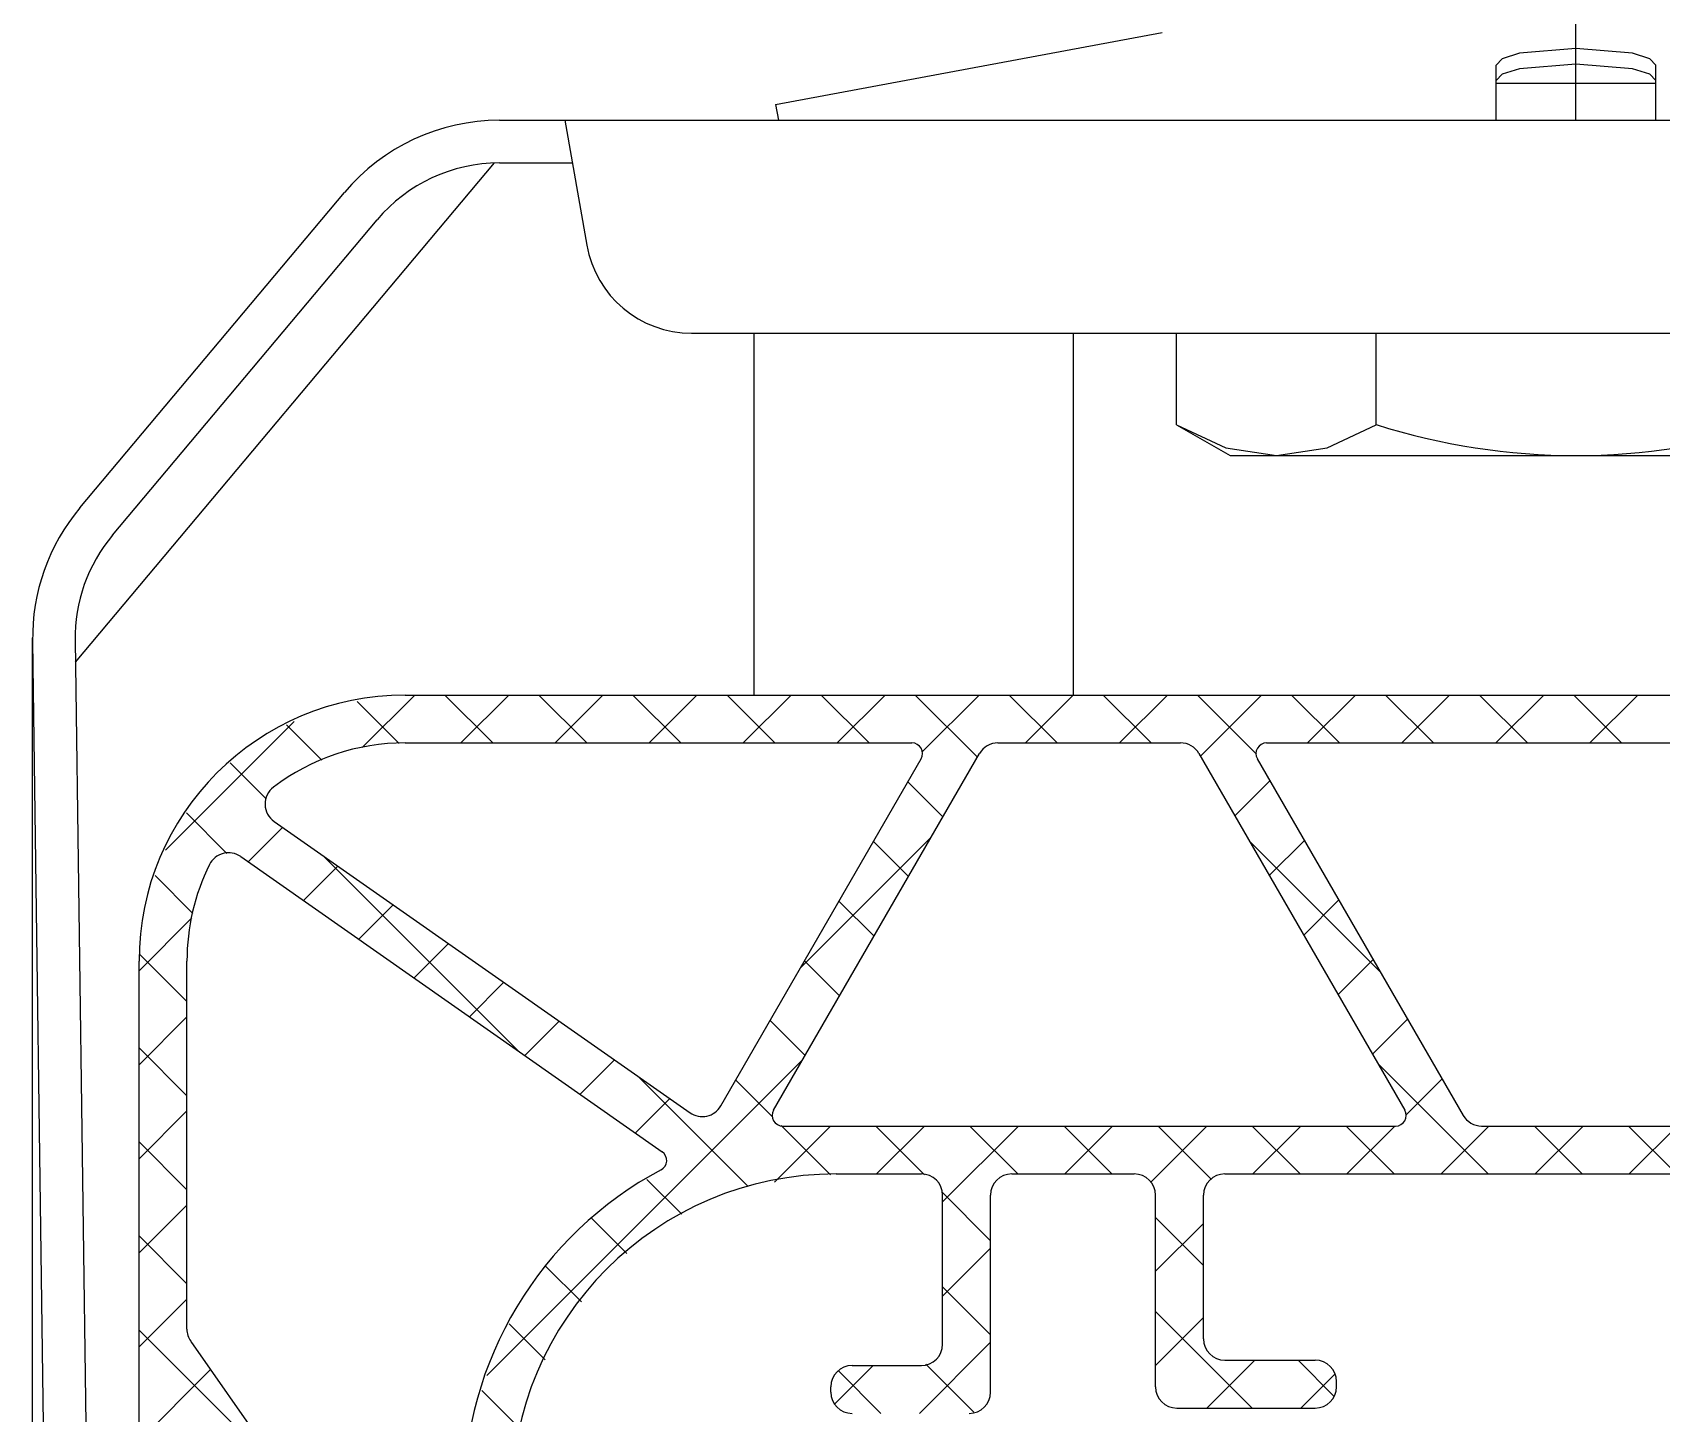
# Model space of a CAD drawing. Header units: centimetres. Extents: x 470464 to 524273, y 49611 to 59074.
# Drawn here: x 504122.485 to 504125.545, y 50532.77 to 50535.365 of the extents above; entities that cross this region are included whole.
import ezdxf

# ---------------------------------------------------------------- set-up
doc = ezdxf.new("R2010")
doc.units = ezdxf.units.CM
doc.header["$MEASUREMENT"] = 0
doc.linetypes.add('CENTER', pattern=[50.8, 31.75, -6.35, 6.35, -6.35])
doc.linetypes.add('SOLID', pattern=[0])
doc.layers.add('vinç', color=7, linetype='Continuous')

# ---------------------------------------------------------------- blocks, each defined once
blk = doc.blocks.new('yguygyukfyukgjkhkjh')
at = {"color": 2, "linetype": 'CENTER', "ltscale": 5}
blk.add_line((416700.9588, 68825.2535), (416700.9588, 68830.2843), dxfattribs=at)
at = {"color": 2, "linetype": 'SOLID'}
for p, q in [((416700.9588, 68825.2535), (416700.9588, 68825.6161)), ((416699.4549, 68825.283), (416700.1815, 68825.4184)), ((416700.8527, 68825.3795), (416700.8202, 68825.3693)), ((416700.9588, 68825.3887), (416700.8527, 68825.3795)), ((416701.0649, 68825.3795), (416700.9588, 68825.3887)), ((416701.0974, 68825.3693), (416701.0649, 68825.3795)), ((416700.8202, 68825.3693), (416700.8088, 68825.3574)), ((416700.8088, 68825.2535), (416700.8088, 68825.3574)), ((416700.8527, 68825.3501), (416700.8202, 68825.34)), ((416700.9588, 68825.3593), (416700.8527, 68825.3501)), ((416701.0649, 68825.3501), (416700.9588, 68825.3593)), ((416701.0974, 68825.34), (416701.0649, 68825.3501)), ((416701.1088, 68825.3574), (416701.0974, 68825.3693)), ((416701.1088, 68825.2535), (416701.1088, 68825.3574)), ((416700.8202, 68825.34), (416700.8088, 68825.328)), ((416700.8088, 68825.3235), (416700.9588, 68825.3235)), ((416700.9588, 68825.3235), (416701.1088, 68825.3235)), ((416701.1088, 68825.328), (416701.0974, 68825.34)), ((416699.4549, 68825.283), (416699.4604, 68825.2535)), ((416698.936, 68825.2535), (416700.9588, 68825.2535)), ((416699.0588, 68825.2535), (416699.1002, 68825.0187)), ((416699.4604, 68825.2535), (416700.8088, 68825.2535)), ((416700.9588, 68825.2535), (416702.9816, 68825.2535)), ((416701.1088, 68825.2535), (416702.4572, 68825.2535)), ((416698.1395, 68824.2354), (416698.9266, 68825.1735)), ((416698.936, 68825.1735), (416699.0729, 68825.1735)), ((416698.1477, 68824.5252), (416698.6449, 68825.1177)), ((416698.209, 68824.4738), (416698.7062, 68825.0663)), ((416699.2971, 68824.8535), (416702.6204, 68824.8535)), ((416699.4145, 68824.1735), (416699.4145, 68824.8535)), ((416700.0145, 68824.1735), (416700.0145, 68824.8535)), ((416700.2082, 68824.6815), (416700.2082, 68824.8535)), ((416700.5835, 68824.6815), (416700.5835, 68824.8535)), ((416700.2082, 68824.6815), (416700.3006, 68824.6381)), ((416700.2082, 68824.6815), (416700.3088, 68824.6235)), ((416700.4912, 68824.6381), (416700.5835, 68824.6815)), ((416700.3006, 68824.6381), (416700.3959, 68824.6235)), ((416700.3088, 68824.6235), (416701.6088, 68824.6235)), ((416700.3959, 68824.6235), (416700.4912, 68824.6381)), ((416698.0588, 68817.6073), (416698.0588, 68824.2809)), ((416698.0588, 68824.2743), (416698.14, 68818.3297)), ((416698.1388, 68824.2754), (416698.22, 68818.3302)), ((416698.7477, 68824.0823), (416698.6684, 68824.1616)), ((416698.7769, 68824.1735), (416698.6781, 68824.0747)), ((416698.7588, 68824.1735), (416703.1588, 68824.1735)), ((416698.9233, 68824.0835), (416698.8333, 68824.1735)), ((416698.9536, 68824.1735), (416698.8636, 68824.0835)), ((416699.1001, 68824.0835), (416699.0101, 68824.1735)), ((416699.1304, 68824.1735), (416699.0404, 68824.0835)), ((416699.2768, 68824.0835), (416699.1868, 68824.1735)), ((416699.3072, 68824.1735), (416699.2172, 68824.0835)), ((416699.4536, 68824.0835), (416699.3636, 68824.1735)), ((416699.484, 68824.1735), (416699.394, 68824.0835)), ((416699.4145, 68824.1735), (416700.0145, 68824.1735)), ((416699.6304, 68824.0835), (416699.5404, 68824.1735)), ((416699.6607, 68824.1735), (416699.5707, 68824.0835)), ((416699.834, 68824.0566), (416699.7172, 68824.1735)), ((416699.8375, 68824.1735), (416699.7306, 68824.0666)), ((416699.9839, 68824.0835), (416699.8939, 68824.1735)), ((416700.0143, 68824.1735), (416699.9243, 68824.0835)), ((416700.1607, 68824.0835), (416700.0707, 68824.1735)), ((416700.1911, 68824.1735), (416700.1011, 68824.0835)), ((416700.3584, 68824.0625), (416700.2475, 68824.1735)), ((416700.3679, 68824.1735), (416700.2531, 68824.0587)), ((416700.5143, 68824.0835), (416700.4243, 68824.1735)), ((416700.5446, 68824.1735), (416700.4546, 68824.0835)), ((416700.691, 68824.0835), (416700.601, 68824.1735)), ((416700.7214, 68824.1735), (416700.6314, 68824.0835)), ((416700.8678, 68824.0835), (416700.7778, 68824.1735)), ((416700.8982, 68824.1735), (416700.8082, 68824.0835)), ((416701.0446, 68824.0835), (416700.9546, 68824.1735)), ((416701.075, 68824.1735), (416700.985, 68824.0835)), ((416698.5503, 68824.1237), (416698.3086, 68823.882)), ((416698.6023, 68824.0509), (416698.5356, 68824.1176)), ((416698.7588, 68824.0835), (416699.711, 68824.0835)), ((416699.4512, 68823.3935), (416699.838, 68824.0635)), ((416699.8727, 68824.0835), (416700.2157, 68824.0835)), ((416700.2503, 68824.0635), (416700.6372, 68823.3935)), ((416700.3774, 68824.0835), (416701.5402, 68824.0835)), ((416698.4973, 68823.9791), (416698.4302, 68824.0462)), ((416699.3518, 68823.4013), (416699.7283, 68824.0535)), ((416700.36, 68824.0535), (416700.7469, 68823.3835)), ((416699.7693, 68823.9445), (416699.7035, 68824.0104)), ((416700.3837, 68824.0125), (416700.3178, 68823.9466)), ((416698.4238, 68823.8759), (416698.3477, 68823.952)), ((416698.5126, 68823.9358), (416699.2942, 68823.3885)), ((416698.5282, 68823.9248), (416698.4636, 68823.8602)), ((416699.7475, 68823.9066), (416699.5016, 68823.6608)), ((416699.7046, 68823.8324), (416699.6388, 68823.8983)), ((416700.5913, 68823.6529), (416700.3454, 68823.8987)), ((416700.4484, 68823.9004), (416700.3825, 68823.8346)), ((416698.4499, 68823.8698), (416699.2418, 68823.3153)), ((416698.6322, 68823.852), (416698.5676, 68823.7874)), ((416698.9726, 68823.5038), (416698.6061, 68823.8703)), ((416698.3599, 68823.763), (416698.2888, 68823.8341)), ((416699.6399, 68823.7204), (416699.574, 68823.7863)), ((416700.5131, 68823.7884), (416700.4472, 68823.7225)), ((416698.3579, 68823.7545), (416698.2588, 68823.6554)), ((416698.7362, 68823.7792), (416698.6716, 68823.7146)), ((416698.8402, 68823.7064), (416698.7755, 68823.6418)), ((416698.2588, 68817.2935), (416698.2588, 68823.6735)), ((416698.3488, 68823.5973), (416698.2604, 68823.6857)), ((416698.3488, 68822.9819), (416698.3488, 68823.6735)), ((416699.5752, 68823.6083), (416699.5093, 68823.6742)), ((416700.5778, 68823.6763), (416700.5119, 68823.6104)), ((416698.9441, 68823.6336), (416698.8795, 68823.569)), ((416698.3488, 68823.5686), (416698.2588, 68823.4786)), ((416699.0481, 68823.5608), (416698.9835, 68823.4962)), ((416699.5105, 68823.4962), (416699.4446, 68823.5621)), ((416700.6425, 68823.5642), (416700.5766, 68823.4983)), ((416698.3488, 68823.4205), (416698.2588, 68823.5105)), ((416699.506, 68823.4884), (416698.9124, 68822.8948)), ((416699.1521, 68823.488), (416699.0875, 68823.4234)), ((416700.7939, 68823.2735), (416700.5869, 68823.4805)), ((416699.4036, 68823.2496), (416699.1958, 68823.4574)), ((416699.449, 68823.381), (416699.3799, 68823.45)), ((416700.7072, 68823.4522), (416700.6389, 68823.3838)), ((416699.256, 68823.4152), (416699.1914, 68823.3506)), ((416698.3488, 68823.3918), (416698.2588, 68823.3018)), ((416699.5579, 68823.3635), (416699.4526, 68823.2582)), ((416699.5579, 68823.272), (416699.4653, 68823.3646)), ((416699.4685, 68823.3635), (416700.6198, 68823.3635)), ((416699.7349, 68823.2718), (416699.6433, 68823.3635)), ((416699.7346, 68823.3635), (416699.6446, 68823.2735)), ((416699.9114, 68823.3635), (416699.7688, 68823.2209)), ((416699.9101, 68823.2735), (416699.8201, 68823.3635)), ((416700.0868, 68823.2735), (416699.9968, 68823.3635)), ((416700.0882, 68823.3635), (416699.9982, 68823.2735)), ((416700.265, 68823.3635), (416700.1592, 68823.2577)), ((416700.2739, 68823.2632), (416700.1736, 68823.3635)), ((416700.4404, 68823.2735), (416700.3504, 68823.3635)), ((416700.4417, 68823.3635), (416700.3517, 68823.2735)), ((416700.6172, 68823.2735), (416700.5272, 68823.3635)), ((416700.6185, 68823.3635), (416700.5285, 68823.2735)), ((416700.7953, 68823.3635), (416700.7053, 68823.2735)), ((416700.7815, 68823.3635), (416701.1361, 68823.3635)), ((416700.9707, 68823.2735), (416700.8807, 68823.3635)), ((416700.9721, 68823.3635), (416700.8821, 68823.2735)), ((416701.1475, 68823.2735), (416701.0575, 68823.3635)), ((416701.1533, 68823.3679), (416701.0588, 68823.2735)), ((416698.3488, 68823.2437), (416698.2588, 68823.3337)), ((416699.2786, 68823.1979), (416699.2132, 68823.2632)), ((416699.5688, 68823.2735), (416699.7288, 68823.2735)), ((416699.8988, 68823.2735), (416700.1288, 68823.2735)), ((416700.2988, 68823.2735), (416701.6188, 68823.2735)), ((416699.8588, 68823.148), (416699.7671, 68823.2396)), ((416699.7688, 68822.9535), (416699.7688, 68823.2335)), ((416699.8588, 68822.8635), (416699.8588, 68823.2335)), ((416700.1688, 68822.8735), (416700.1688, 68823.2335)), ((416700.2588, 68822.9635), (416700.2588, 68823.2335)), ((416698.3488, 68823.2151), (416698.2588, 68823.1251)), ((416699.1756, 68823.1241), (416699.1092, 68823.1904)), ((416700.2588, 68823.1015), (416700.1688, 68823.1915)), ((416700.2588, 68823.1805), (416700.1688, 68823.0905)), ((416698.3488, 68823.067), (416698.2588, 68823.157)), ((416699.8588, 68823.1341), (416699.7688, 68823.0441)), ((416699.09, 68823.0329), (416699.0234, 68823.0995)), ((416699.8588, 68822.9712), (416699.7688, 68823.0612)), ((416698.3488, 68823.0383), (416698.2588, 68822.9483)), ((416699.0221, 68822.924), (416698.9542, 68822.9918)), ((416700.3501, 68822.8335), (416700.1688, 68823.0147)), ((416700.2588, 68823.0037), (416700.1688, 68822.9137)), ((416698.5334, 68822.7056), (416698.2588, 68822.9802)), ((416698.356, 68822.9589), (416698.796, 68822.3305)), ((416699.8588, 68822.9573), (416699.725, 68822.8235)), ((416698.3932, 68822.9059), (416698.2588, 68822.7715)), ((416699.6382, 68822.9135), (416699.5662, 68822.8415)), ((416699.6529, 68822.8235), (416699.5735, 68822.9029)), ((416699.5988, 68822.9135), (416699.7288, 68822.9135)), ((416699.8274, 68822.8258), (416699.7374, 68822.9158)), ((416700.3553, 68822.9235), (416700.2653, 68822.8335)), ((416700.2988, 68822.9235), (416700.4688, 68822.9235)), ((416700.5041, 68822.8562), (416700.4368, 68822.9235)), ((416700.5053, 68822.8967), (416700.4421, 68822.8335)), ((416698.9759, 68822.7934), (416698.9028, 68822.8665)), ((416699.5588, 68822.8635), (416699.5588, 68822.8735)), ((416700.5088, 68822.8735), (416700.5088, 68822.8835)), ((416700.2088, 68822.8335), (416700.4688, 68822.8335))]:
    blk.add_line(p, q, dxfattribs=at)
for centre, radius, start, end in [((416698.936, 68824.8735), 0.38, 90, 140), ((416698.936, 68824.8735), 0.3, 90, 140), ((416699.2971, 68825.0535), 0.2, 190, 270), ((416700.9588, 68825.8654), 1.2419, 252.412, 287.588), ((416698.4388, 68824.2809), 0.38, 140, 181), ((416698.4388, 68824.2809), 0.3, 140, 181), ((416698.7588, 68823.6735), 0.5, 90, 180), ((416698.7588, 68823.6735), 0.41, 90, 127.1088), ((416699.711, 68824.0635), 0.02, 330, 90), ((416699.8727, 68824.0435), 0.04, 90, 150), ((416700.2157, 68824.0435), 0.04, 30, 90), ((416700.3774, 68824.0635), 0.02, 90, 210), ((416698.5356, 68823.9685), 0.04, 127.1088, 235), ((416698.4269, 68823.8371), 0.04, 55, 153.7572), ((416698.7588, 68823.6735), 0.41, 153.7572, 180), ((416699.3171, 68823.4213), 0.04, 235, 330), ((416699.4685, 68823.3835), 0.02, 150, 270), ((416700.6198, 68823.3835), 0.02, 270, 30), ((416700.7815, 68823.4035), 0.04, 210, 270), ((416699.2303, 68823.2989), 0.02, 298.0409, 55), ((416699.5688, 68822.6635), 0.7, 118.0409, 180), ((416699.5688, 68822.6635), 0.61, 90, 180), ((416699.7288, 68823.2335), 0.04, 0, 90), ((416699.8988, 68823.2335), 0.04, 90, 180), ((416700.1288, 68823.2335), 0.04, 0, 90), ((416700.2988, 68823.2335), 0.04, 90, 180), ((416698.3888, 68822.9819), 0.04, 180, 215), ((416700.2988, 68822.9635), 0.04, 180, 270), ((416699.7288, 68822.9535), 0.04, 270, 0), ((416699.5988, 68822.8735), 0.04, 90, 180), ((416700.4688, 68822.8835), 0.04, 0, 90), ((416699.5988, 68822.8635), 0.04, 180, 270), ((416699.8188, 68822.8635), 0.04, 270, 0), ((416700.2088, 68822.8735), 0.04, 180, 270), ((416700.4688, 68822.8735), 0.04, 270, 0)]:
    blk.add_arc(centre, radius, start, end, dxfattribs=at)
blk = doc.blocks.new('DHSETSRDJFDS')
at = {"layer": 'vinç', "color": 2}
blk.add_blockref('yguygyukfyukgjkhkjh', (106, -70), dxfattribs=at)

msp = doc.modelspace()

# ---------------------------------------------------------------- block references
at = {"layer": 'vinç', "color": 0}
msp.add_blockref('DHSETSRDJFDS', (87318.426, -18220.0537), dxfattribs=at)

doc.saveas('drawing.dxf')
